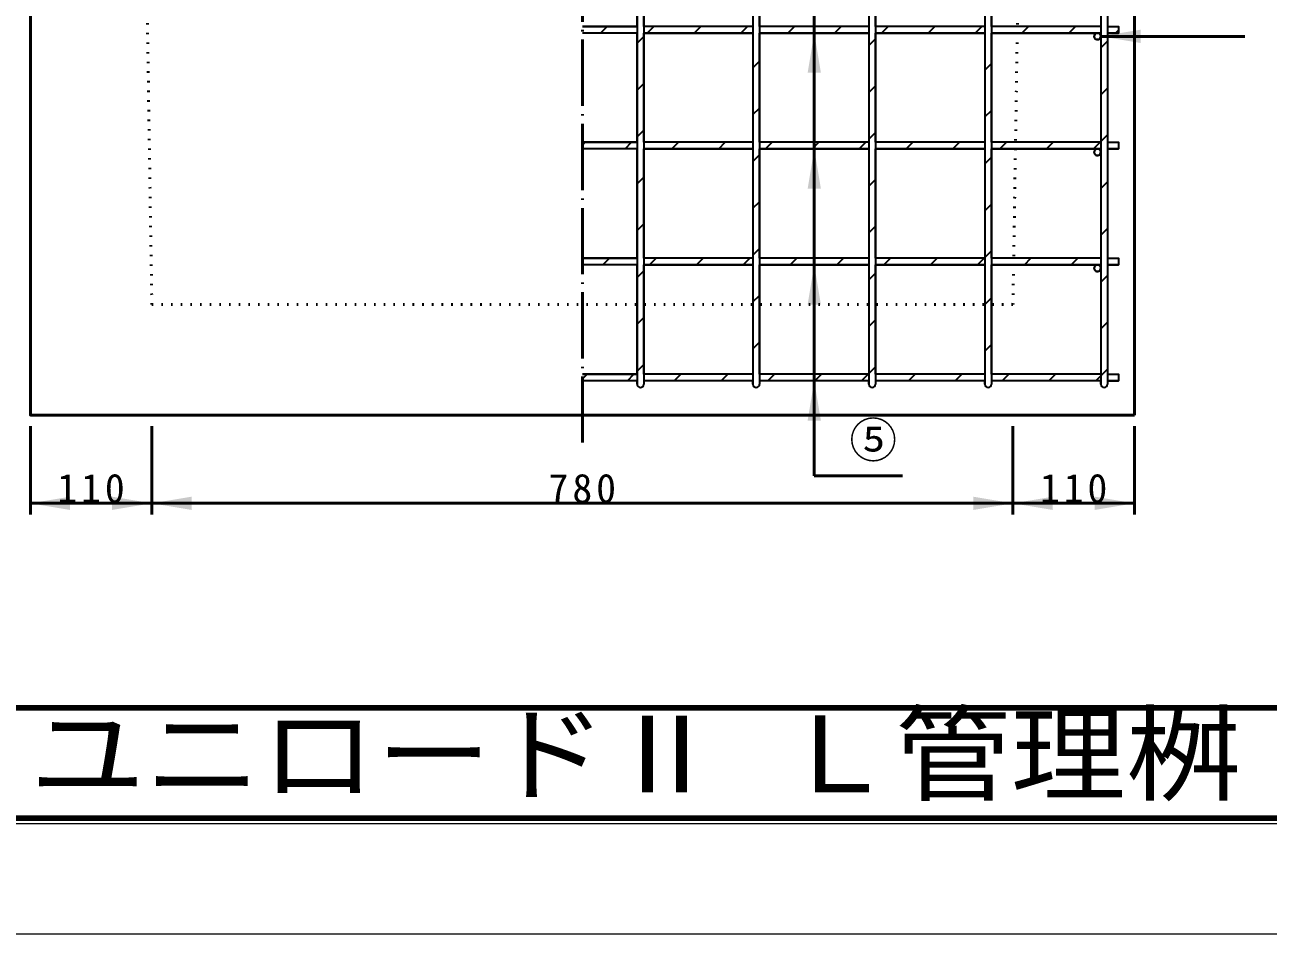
# Model space of a CAD drawing. Units: millimetres, scale not verified. Extents: x -2102 to 2102, y -1485 to 1485.
# Drawn here: x -93 to 1033, y -1485 to -661 of the extents above; entities that cross this region are included whole.
import ezdxf
from ezdxf.enums import TextEntityAlignment as Align

# ---------------------------------------------------------------- set-up
doc = ezdxf.new("R2010")
doc.units = ezdxf.units.MM
doc.header["$LTSCALE"] = 5
doc.linetypes.add('DOTTED', pattern=[1.75, 0.25, -1.5])
doc.linetypes.add('LONG_DASHED_DOTTED', pattern=[15.25, 12, -1.5, 0.25, -1.5])
doc.layers.add('0-0_V-nasSTD', color=7, linetype='Continuous', lineweight=35)
doc.layers.add('0-1_0', color=7, linetype='Continuous', lineweight=50)
doc.styles.add('ＭＳ ゴシック', font='')
doc.styles.get('ＭＳ ゴシック').set_extended_font_data('MS Gothic')

msp = doc.modelspace()

# ---------------------------------------------------------------- linework, layer by layer
at = {"layer": '0-0_V-nasSTD', "lineweight": 50}
for p, q in [((621.606, -1069.756), (621.606, -308.756)), ((881.106, -671.756), (1011.606, -671.756))]:
    msp.add_line(p, q, dxfattribs=at)
at = {"layer": '0-0_V-nasSTD'}
for p, q in [((427.907, -668.756), (433.907, -662.756)), ((470.333, -668.756), (476.333, -662.756)), ((512.76, -668.756), (518.76, -662.756)), ((555.186, -668.756), (561.186, -662.756)), ((597.613, -668.756), (603.613, -662.756)), ((640.039, -668.756), (646.039, -662.756)), ((682.465, -668.756), (688.465, -662.756)), ((724.892, -668.756), (730.892, -662.756)), ((767.318, -668.756), (773.318, -662.756)), ((809.745, -668.756), (815.745, -662.756)), ((852.171, -668.756), (858.171, -662.756)), ((461.106, -677.983), (467.106, -671.983)), ((671.106, -680.115), (677.106, -674.115)), ((894.597, -668.756), (897.106, -666.247)), ((881.106, -682.247), (887.106, -676.247)), ((566.106, -700.263), (572.106, -694.263)), ((776.106, -702.395), (782.106, -696.395)), ((461.106, -720.41), (467.106, -714.41)), ((671.106, -722.542), (677.106, -716.542)), ((881.106, -724.674), (887.106, -718.674)), ((566.106, -742.689), (572.106, -736.689)), ((776.106, -744.821), (782.106, -738.821)), ((461.106, -762.836), (467.106, -756.836)), ((671.106, -764.968), (677.106, -758.968)), ((881.106, -767.1), (887.106, -761.1)), ((411.606, -769.91), (413.76, -767.756)), ((450.186, -773.756), (456.186, -767.756)), ((492.613, -773.756), (498.613, -767.756)), ((535.039, -773.756), (541.039, -767.756)), ((577.465, -773.756), (583.465, -767.756)), ((619.892, -773.756), (625.892, -767.756)), ((662.318, -773.756), (668.318, -767.756)), ((704.745, -773.756), (710.745, -767.756)), ((747.171, -773.756), (753.171, -767.756)), ((789.597, -773.756), (795.597, -767.756)), ((832.024, -773.756), (838.024, -767.756)), ((874.45, -773.756), (880.45, -767.756)), ((566.106, -785.115), (572.106, -779.115)), ((776.106, -787.247), (782.106, -781.247)), ((461.106, -805.263), (467.106, -799.263)), ((671.106, -807.395), (677.106, -801.395)), ((881.106, -809.527), (887.106, -803.527)), ((566.106, -827.542), (572.106, -821.542)), ((776.106, -829.674), (782.106, -823.674)), ((461.106, -847.689), (467.106, -841.689)), ((671.106, -849.821), (677.106, -843.821)), ((881.106, -851.953), (887.106, -845.953)), ((566.106, -869.968), (572.106, -863.968)), ((776.106, -872.1), (782.106, -866.1)), ((430.039, -878.756), (436.039, -872.756)), ((472.465, -878.756), (478.465, -872.756)), ((514.892, -878.756), (520.892, -872.756)), ((557.318, -878.756), (563.318, -872.756)), ((599.745, -878.756), (605.745, -872.756)), ((642.171, -878.756), (648.171, -872.756)), ((684.597, -878.756), (690.597, -872.756)), ((727.024, -878.756), (733.024, -872.756)), ((769.45, -878.756), (775.45, -872.756)), ((811.877, -878.756), (817.877, -872.756)), ((854.303, -878.756), (860.303, -872.756)), ((461.106, -890.115), (467.106, -884.115)), ((671.106, -892.247), (677.106, -886.247)), ((881.106, -894.379), (887.106, -888.379)), ((896.729, -878.756), (897.106, -878.379)), ((566.106, -912.395), (572.106, -906.395)), ((776.106, -914.527), (782.106, -908.527)), ((461.106, -932.542), (467.106, -926.542)), ((671.106, -934.674), (677.106, -928.674)), ((881.106, -936.806), (887.106, -930.806)), ((566.106, -954.821), (572.106, -948.821)), ((776.106, -956.953), (782.106, -950.953)), ((411.606, -982.042), (415.892, -977.756)), ((452.318, -983.756), (458.318, -977.756)), ((461.106, -974.968), (467.106, -968.968)), ((494.745, -983.756), (500.745, -977.756)), ((537.171, -983.756), (543.171, -977.756)), ((579.597, -983.756), (585.597, -977.756)), ((622.024, -983.756), (628.024, -977.756)), ((664.45, -983.756), (670.45, -977.756)), ((671.106, -977.1), (677.106, -971.1)), ((706.877, -983.756), (712.877, -977.756)), ((749.303, -983.756), (755.303, -977.756)), ((791.729, -983.756), (797.729, -977.756)), ((834.156, -983.756), (840.156, -977.756)), ((876.582, -983.756), (887.106, -973.232))]:
    msp.add_line(p, q, dxfattribs=at)
at = {"layer": '0-0_V-nasSTD', "lineweight": 18}
for points in [[(-2102.5, -1485), (-2102.5, 1485), (2102.5, 1485), (2102.5, -1485)], [(-2002.5, -1385), (-2002.5, 1385), (2002.5, 1385), (2002.5, -1385)]]:
    msp.add_lwpolyline(points, close=True, dxfattribs=at)
at = {"layer": '0-0_V-nasSTD', "lineweight": 100}
msp.add_lwpolyline([(-1997.5, 1380), (-1997.5, -1380), (1997.5, -1380), (1997.5, 1380)], close=True, dxfattribs=at)
at = {"layer": '0-0_V-nasSTD'}
for points in [[(411.606, -662.756), (461.106, -662.756), (461.106, -558.756), (411.606, -558.756)], [(887.106, -619.395), (887.106, -662.756), (897.106, -662.756), (897.106, -668.756), (887.106, -668.756), (887.106, -767.756), (897.106, -767.756), (897.106, -773.756), (887.106, -773.756), (887.106, -872.756), (897.106, -872.756), (897.106, -878.756), (887.106, -878.756), (887.106, -977.756), (897.106, -977.756), (897.106, -983.756), (887.106, -983.756), (887.106, -986.756)], [(411.606, -767.756), (461.106, -767.756), (461.106, -668.756), (411.606, -668.756)], [(411.606, -872.756), (461.106, -872.756), (461.106, -773.756), (411.606, -773.756)], [(411.606, -977.756), (461.106, -977.756), (461.106, -914.756), (461.106, -878.756), (411.606, -878.756)], [(461.106, -986.756), (461.106, -983.756), (411.606, -983.756)], [(566.106, -986.756), (566.106, -983.756), (467.106, -983.756), (467.106, -986.756)], [(671.106, -986.756), (671.106, -983.756), (572.106, -983.756), (572.106, -986.756)], [(776.106, -986.756), (776.106, -983.756), (677.106, -983.756), (677.106, -986.756)], [(881.106, -986.756), (881.106, -983.756), (782.106, -983.756), (782.106, -986.756)]]:
    msp.add_lwpolyline(points, dxfattribs=at)
for points in [[(566.106, -558.756), (566.106, -662.756), (467.106, -662.756), (467.106, -558.756)], [(671.106, -558.756), (671.106, -662.756), (572.106, -662.756), (572.106, -558.756)], [(776.106, -558.756), (776.106, -662.756), (677.106, -662.756), (677.106, -558.756), (744.02, -558.756)], [(881.106, -558.756), (881.106, -620.531), (881.106, -662.756), (805.543, -662.756), (782.106, -662.756), (782.106, -558.756), (807.168, -558.756)], [(566.106, -668.756), (566.106, -767.756), (467.106, -767.756), (467.106, -668.756)], [(671.106, -668.756), (671.106, -767.756), (572.106, -767.756), (572.106, -668.756)], [(776.106, -668.756), (776.106, -767.756), (677.106, -767.756), (677.106, -668.756), (744.02, -668.756)], [(881.106, -767.756), (803.902, -767.756), (782.106, -767.756), (782.106, -668.756), (805.449, -668.756), (878.106, -668.756), (881.106, -668.756), (881.106, -671.756)], [(566.106, -773.756), (566.106, -872.756), (467.106, -872.756), (467.106, -773.756)], [(671.106, -773.756), (671.106, -872.756), (572.106, -872.756), (572.106, -773.756)], [(776.106, -773.756), (776.106, -872.756), (677.106, -872.756), (677.106, -773.756)], [(881.106, -776.756), (881.106, -872.756), (802.262, -872.756), (782.106, -872.756), (782.106, -773.756), (803.809, -773.756), (878.106, -773.756), (881.106, -773.756)], [(566.106, -977.756), (467.106, -977.756), (467.106, -914.756), (467.106, -878.756), (566.106, -878.756), (566.106, -914.756)], [(671.106, -977.756), (572.106, -977.756), (572.106, -914.756), (572.106, -878.756), (671.106, -878.756), (671.106, -914.756)], [(744.02, -977.756), (677.106, -977.756), (677.106, -914.756), (677.106, -878.756), (776.106, -878.756), (776.106, -914.756), (776.106, -977.756)], [(881.106, -977.756), (782.106, -977.756), (782.106, -914.756), (782.106, -878.756), (802.168, -878.756), (878.106, -878.756), (881.106, -878.756), (881.106, -881.756)]]:
    msp.add_lwpolyline(points, close=True, dxfattribs=at)
for centre, start, end in [((878.106, -671.756), 90, 225), ((878.106, -671.756), 225, 0), ((878.106, -671.756), 0, 90), ((878.106, -776.756), 90, 225), ((878.106, -776.756), 225, 0), ((878.106, -776.756), 0, 90), ((878.106, -881.756), 90, 225), ((878.106, -881.756), 225, 0), ((878.106, -881.756), 0, 90), ((464.106, -986.756), 180, 0), ((569.106, -986.756), 180, 0), ((674.106, -986.756), 180, 0), ((779.106, -986.756), 180, 0), ((884.106, -986.756), 180, 0)]:
    msp.add_arc(centre, 3, start, end, dxfattribs=at)
for points in [[(615.606, -704.756), (621.606, -668.756), (627.606, -704.756)], [(881.106, -671.756), (917.106, -677.756), (917.106, -665.756)], [(615.606, -809.756), (621.606, -773.756), (627.606, -809.756)], [(615.606, -914.756), (621.606, -878.756), (627.606, -914.756)], [(615.606, -1019.756), (621.606, -983.756), (627.606, -1019.756)], [(-88.394, -1094.756), (-52.394, -1100.756), (-52.394, -1088.756)], [(-14.394, -1100.756), (-14.394, -1088.756), (21.606, -1094.756)], [(21.606, -1094.756), (57.606, -1100.756), (57.606, -1088.756)], [(765.606, -1100.756), (765.606, -1088.756), (801.606, -1094.756)], [(801.606, -1094.756), (837.606, -1100.756), (837.606, -1088.756)], [(875.606, -1100.756), (875.606, -1088.756), (911.606, -1094.756)]]:
    msp.add_solid(points, dxfattribs=at)
at = {"layer": '0-1_0', "linetype": 'LONG_DASHED_DOTTED'}
msp.add_line((411.606, -1039.756), (411.606, -73.756), dxfattribs=at)
at = {"layer": '0-1_0', "linetype": 'DOTTED'}
for p, q in [((11.606, -274.756), (21.606, -914.756)), ((801.606, -914.756), (811.606, -274.756)), ((21.606, -914.756), (801.606, -914.756))]:
    msp.add_line(p, q, dxfattribs=at)
at = {"layer": '0-1_0'}
for p, q in [((911.606, -274.756), (911.606, -1014.756)), ((-88.394, -1024.756), (-88.394, -1104.756)), ((21.606, -1024.756), (21.606, -1104.756)), ((801.606, -1024.756), (801.606, -1104.756)), ((911.606, -1024.756), (911.606, -1104.756)), ((621.606, -1069.756), (701.606, -1069.756)), ((801.606, -1094.756), (911.606, -1094.756))]:
    msp.add_line(p, q, dxfattribs=at)
at = {"layer": '0-1_0', "lineweight": 35}
for p, q in [((461.106, -296.756), (461.106, -986.756)), ((467.106, -296.756), (467.106, -986.756)), ((566.106, -296.756), (566.106, -986.756)), ((572.106, -296.756), (572.106, -986.756)), ((671.106, -296.756), (671.106, -986.756)), ((677.106, -296.756), (677.106, -986.756)), ((776.106, -296.756), (776.106, -986.756)), ((782.106, -296.756), (782.106, -986.756)), ((881.106, -296.756), (881.106, -986.756)), ((887.106, -296.756), (887.106, -986.756)), ((461.106, -662.756), (411.606, -662.756)), ((411.606, -662.756), (461.106, -662.756)), ((566.106, -662.756), (467.106, -662.756)), ((566.106, -662.756), (467.106, -662.756)), ((671.106, -662.756), (572.106, -662.756)), ((671.106, -662.756), (572.106, -662.756)), ((776.106, -662.756), (677.106, -662.756)), ((776.106, -662.756), (677.106, -662.756)), ((881.106, -662.756), (782.106, -662.756)), ((887.106, -662.756), (897.106, -662.756)), ((897.106, -662.756), (897.106, -668.756)), ((461.106, -668.756), (411.606, -668.756)), ((461.106, -668.756), (411.606, -668.756)), ((566.106, -668.756), (467.106, -668.756)), ((467.106, -668.756), (566.106, -668.756)), ((671.106, -668.756), (572.106, -668.756)), ((572.106, -668.756), (671.106, -668.756)), ((776.106, -668.756), (677.106, -668.756)), ((881.106, -668.756), (782.106, -668.756)), ((881.106, -671.756), (881.106, -767.756)), ((887.106, -668.756), (897.106, -668.756)), ((461.106, -767.756), (411.606, -767.756)), ((461.106, -773.756), (411.606, -773.756)), ((566.106, -767.756), (467.106, -767.756)), ((566.106, -773.756), (467.106, -773.756)), ((671.106, -767.756), (572.106, -767.756)), ((671.106, -773.756), (572.106, -773.756)), ((776.106, -767.756), (677.106, -767.756)), ((776.106, -773.756), (677.106, -773.756)), ((881.106, -767.756), (782.106, -767.756)), ((881.106, -773.756), (782.106, -773.756)), ((887.106, -767.756), (897.106, -767.756)), ((887.106, -773.756), (897.106, -773.756)), ((897.106, -767.756), (897.106, -773.756)), ((461.106, -872.756), (411.606, -872.756)), ((411.606, -872.756), (461.106, -872.756)), ((566.106, -872.756), (467.106, -872.756)), ((566.106, -872.756), (467.106, -872.756)), ((671.106, -872.756), (572.106, -872.756)), ((671.106, -872.756), (572.106, -872.756)), ((776.106, -872.756), (677.106, -872.756)), ((776.106, -872.756), (677.106, -872.756)), ((881.106, -872.756), (782.106, -872.756)), ((887.106, -872.756), (897.106, -872.756)), ((897.106, -872.756), (897.106, -878.756)), ((461.106, -878.756), (411.606, -878.756)), ((461.106, -878.756), (411.606, -878.756)), ((566.106, -878.756), (467.106, -878.756)), ((467.106, -878.756), (566.106, -878.756)), ((671.106, -878.756), (572.106, -878.756)), ((572.106, -878.756), (671.106, -878.756)), ((776.106, -878.756), (677.106, -878.756)), ((677.106, -878.756), (776.106, -878.756)), ((881.106, -878.756), (782.106, -878.756)), ((887.106, -878.756), (897.106, -878.756)), ((776.106, -914.756), (776.106, -977.756)), ((461.106, -977.756), (411.606, -977.756)), ((411.606, -977.756), (461.106, -977.756)), ((566.106, -977.756), (467.106, -977.756)), ((566.106, -977.756), (467.106, -977.756)), ((671.106, -977.756), (572.106, -977.756)), ((776.106, -977.756), (677.106, -977.756)), ((881.106, -977.756), (782.106, -977.756)), ((887.106, -977.756), (897.106, -977.756)), ((897.106, -977.756), (897.106, -983.756)), ((461.106, -983.756), (411.606, -983.756)), ((566.106, -983.756), (467.106, -983.756)), ((671.106, -983.756), (572.106, -983.756)), ((776.106, -983.756), (677.106, -983.756)), ((881.106, -983.756), (782.106, -983.756)), ((881.106, -983.756), (782.106, -983.756)), ((887.106, -983.756), (897.106, -983.756))]:
    msp.add_line(p, q, dxfattribs=at)
at = {"layer": '0-1_0', "lineweight": 100}
msp.add_line((-1997.5, -1280), (1997.5, -1280), dxfattribs=at)
at = {"layer": '0-1_0'}
for points in [[(-88.394, -274.756), (-88.394, -1014.756), (911.606, -1014.756)], [(-88.394, -1094.756), (21.606, -1094.756), (801.606, -1094.756)]]:
    msp.add_lwpolyline(points, dxfattribs=at)
at = {"layer": '0-1_0', "lineweight": 35}
for points in [[(881.106, -662.756), (805.543, -662.756), (782.106, -662.756)], [(887.106, -662.756), (897.106, -662.756), (897.106, -668.756), (887.106, -668.756), (887.106, -767.756)], [(677.106, -668.756), (744.02, -668.756), (776.106, -668.756)], [(782.106, -668.756), (805.449, -668.756), (878.106, -668.756)], [(881.106, -872.756), (802.262, -872.756), (782.106, -872.756)], [(887.106, -872.756), (897.106, -872.756), (897.106, -878.756), (887.106, -878.756)], [(782.106, -878.756), (802.168, -878.756), (878.106, -878.756), (881.106, -878.756)], [(671.106, -914.756), (671.106, -977.756), (572.106, -977.756)], [(744.02, -977.756), (677.106, -977.756), (677.106, -914.756)], [(881.106, -977.756), (782.106, -977.756), (782.106, -914.756)], [(887.106, -977.756), (897.106, -977.756), (897.106, -983.756), (887.106, -983.756)], [(461.106, -986.756), (461.106, -983.756), (411.606, -983.756)], [(566.106, -986.756), (566.106, -983.756), (467.106, -983.756), (467.106, -986.756)], [(671.106, -986.756), (671.106, -983.756), (572.106, -983.756), (572.106, -986.756)], [(776.106, -983.756), (677.106, -983.756), (677.106, -986.756)]]:
    msp.add_lwpolyline(points, dxfattribs=at)
for centre in [(878.106, -671.756), (878.106, -776.756), (878.106, -881.756)]:
    msp.add_circle(centre, 3, dxfattribs=at)
for centre, start, end in [((878.106, -671.756), 90, 225), ((878.106, -671.756), 225, 0), ((878.106, -776.756), 90, 225), ((878.106, -776.756), 225, 0), ((878.106, -776.756), 0, 90), ((878.106, -881.756), 90, 225), ((878.106, -881.756), 225, 0), ((878.106, -881.756), 0, 90), ((464.106, -986.756), 180, 0), ((464.106, -986.756), 180, 0), ((569.106, -986.756), 180, 0), ((569.106, -986.756), 180, 0), ((674.106, -986.756), 180, 0), ((674.106, -986.756), 180, 0), ((779.106, -986.756), 180, 0), ((779.106, -986.756), 180, 0), ((884.106, -986.756), 180, 0), ((884.106, -986.756), 180, 0)]:
    msp.add_arc(centre, 3, start, end, dxfattribs=at)

# ---------------------------------------------------------------- texts
at = {"layer": '0-0_V-nasSTD', "style": 'ＭＳ ゴシック'}
msp.add_text('⑤', height=31.67, dxfattribs=at).set_placement((653.406, -1062.756), align=Align.BOTTOM_LEFT)
at = {"layer": '0-0_V-nasSTD', "style": 'ＭＳ ゴシック', "width": 1.1}
msp.add_text('ユニロードⅡ Ｌ管理桝', height=69.65, dxfattribs=at).set_placement((-88.75, -1377.53), align=Align.BOTTOM_LEFT)
at = {"layer": '0-0_V-nasSTD', "char_height": 26.39, "attachment_point": 7, "style": 'ＭＳ ゴシック'}
for s, insert in [('\\T1.2;110', (-63.994, -1094.756)), ('\\T1.2;780', (381.006, -1094.756)), ('\\T1.2;110', (826.006, -1094.756))]:
    msp.add_mtext(s, dxfattribs=dict(at, insert=insert))

doc.saveas('drawing.dxf')
